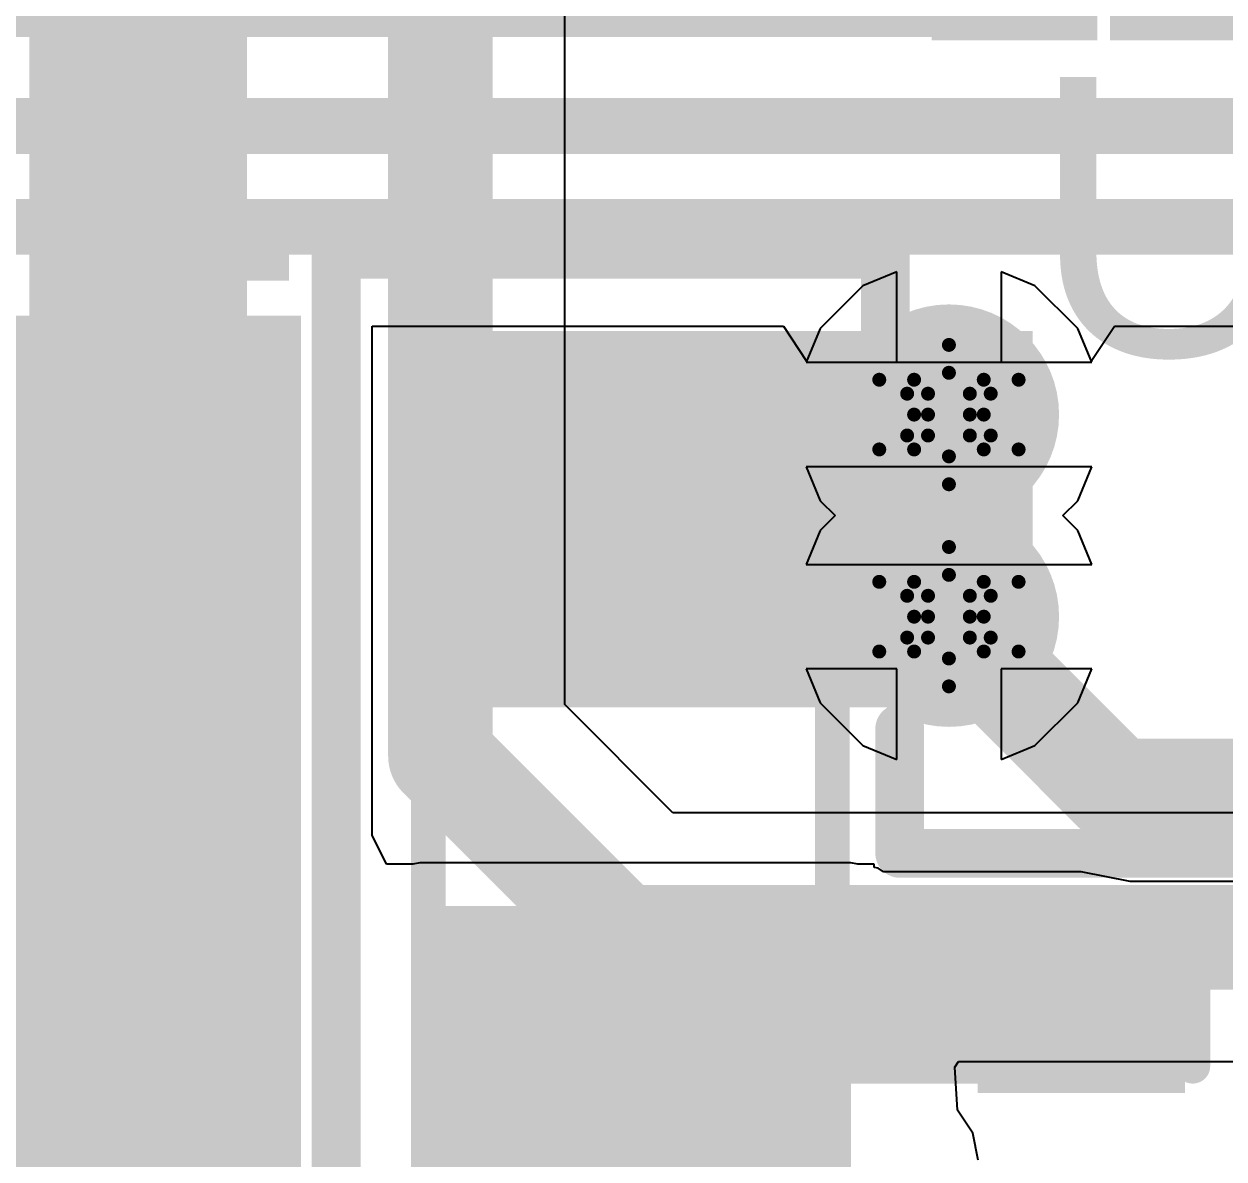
# Model space of a CAD drawing. Header units: inches. Extents: x -18 to 237, y -41 to 211.
# Drawn here: x 24.415 to 28.791, y 100.846 to 104.982 of the extents above; entities that cross this region are included whole.
import ezdxf

# ---------------------------------------------------------------- set-up
doc = ezdxf.new("R2010")
doc.units = ezdxf.units.IN
for name, color, linetype in [('Bottom Layer', 5, 'Continuous'), ('Bottom Solder', 6, 'Continuous'), ('Drill Drawing', 1, 'Continuous'), ('Top Layer', 1, 'Continuous'), ('Top Overlay', 2, 'Continuous'), ('Top Paste', 8, 'Continuous'), ('Top Solder', 216, 'Continuous'), ('Via Holes', 16, 'Continuous')]:
    doc.layers.add(name, color=color, linetype=linetype)
doc.styles.add('Arial', font='', dxfattribs={"height": 0.2})
doc.styles.add('Arial_Bold', font='', dxfattribs={"height": 0.2})
doc.styles.get('Arial').set_extended_font_data('Arial')
doc.styles.get('Arial_Bold').set_extended_font_data('Arial', bold=True)

# ---------------------------------------------------------------- blocks, each defined once
blk = doc.blocks.new('R___0805_8')
at = {"layer": 'Top Layer'}
for points in [[(-1.524, 0.635), (-0.508, 0.635), (-0.508, -0.635), (-1.524, -0.635)], [(0.508, 0.635), (1.524, 0.635), (1.524, -0.635), (0.508, -0.635)]]:
    blk.add_hatch(color=1, dxfattribs=at).paths.add_polyline_path(points)
at = {"layer": 'Top Paste'}
for points in [[(-1.524, 0.635), (-0.508, 0.635), (-0.508, -0.635), (-1.524, -0.635)], [(0.508, 0.635), (1.524, 0.635), (1.524, -0.635), (0.508, -0.635)]]:
    blk.add_hatch(color=8, dxfattribs=at).paths.add_polyline_path(points)
at = {"layer": 'Top Solder'}
for points in [[(-1.6256, 0.7366), (-0.4064, 0.7366), (-0.4064, -0.7366), (-1.6256, -0.7366)], [(0.4064, 0.7366), (1.6256, 0.7366), (1.6256, -0.7366), (0.4064, -0.7366)]]:
    blk.add_hatch(color=216, dxfattribs=at).paths.add_polyline_path(points)
at = {"layer": 'Top Overlay'}
for points in [[(-1.6256, -0.7366, 0.127, 0.127, 0), (-1.6256, 0.7366, 0.127, 0.127, 0)], [(1.6256, 0.7366, 0.127, 0.127, 0), (-1.6256, 0.7366, 0.127, 0.127, 0)], [(1.6256, -0.7366, 0.127, 0.127, 0), (1.6256, 0.7366, 0.127, 0.127, 0)], [(1.6256, -0.7366, 0.127, 0.127, 0), (-1.6256, -0.7366, 0.127, 0.127, 0)]]:
    blk.add_lwpolyline(points, format="xyseb", dxfattribs=at)
for points in [[(-1.65735, 0.7366, 0.0635, 0.0635, 1), (-1.59385, 0.7366, 0.0635, 0.0635, 1)], [(-1.65735, 0.7366, 0.0635, 0.0635, 1), (-1.59385, 0.7366, 0.0635, 0.0635, 1)], [(1.59385, 0.7366, 0.0635, 0.0635, 1), (1.65735, 0.7366, 0.0635, 0.0635, 1)], [(1.59385, 0.7366, 0.0635, 0.0635, 1), (1.65735, 0.7366, 0.0635, 0.0635, 1)], [(-1.65735, -0.7366, 0.0635, 0.0635, 1), (-1.59385, -0.7366, 0.0635, 0.0635, 1)], [(-1.65735, -0.7366, 0.0635, 0.0635, 1), (-1.59385, -0.7366, 0.0635, 0.0635, 1)], [(1.59385, -0.7366, 0.0635, 0.0635, 1), (1.65735, -0.7366, 0.0635, 0.0635, 1)], [(1.59385, -0.7366, 0.0635, 0.0635, 1), (1.65735, -0.7366, 0.0635, 0.0635, 1)]]:
    blk.add_lwpolyline(points, format="xyseb", close=True, dxfattribs=at)
blk = doc.blocks.new('CSD25310Q2_33')
at = {"layer": 'Top Layer'}
for points in [[(-1.15, 0.85), (-0.695, 0.85), (-0.695, 0.45), (-1.15, 0.45)], [(-0.55, 0.85), (0.55, 0.85), (0.55, -0.2), (-0.55, -0.2)], [(1.15, 0.45), (0.695, 0.45), (0.695, 0.85), (1.15, 0.85)], [(-1.15, 0.2), (-0.695, 0.2), (-0.695, -0.2), (-1.15, -0.2)], [(1.15, -0.2), (0.695, -0.2), (0.695, 0.2), (1.15, 0.2)], [(-1.15, -0.45), (-0.695, -0.45), (-0.695, -0.85), (-1.15, -0.85)], [(-0.329, -0.45), (0.521, -0.45), (0.521, -0.85), (-0.329, -0.85)], [(1.15, -0.85), (0.695, -0.85), (0.695, -0.45), (1.15, -0.45)]]:
    blk.add_hatch(color=1, dxfattribs=at).paths.add_polyline_path(points)
at = {"layer": 'Top Paste'}
for points in [[(-0.5, 0.8), (0.5, 0.8), (0.5, -0.15), (-0.5, -0.15)], [(-0.279, -0.5), (0.471, -0.5), (0.471, -0.8), (-0.279, -0.8)]]:
    blk.add_hatch(color=8, dxfattribs=at).paths.add_polyline_path(points)
at = {"layer": 'Top Solder'}
for points in [[(-1.2516, 0.9516), (-0.5934, 0.9516), (-0.5934, 0.3484), (-1.2516, 0.3484)], [(-0.6516, 0.9516), (0.6516, 0.9516), (0.6516, -0.3016), (-0.6516, -0.3016)], [(1.2516, 0.3484), (0.5934, 0.3484), (0.5934, 0.9516), (1.2516, 0.9516)], [(-1.2516, 0.3016), (-0.5934, 0.3016), (-0.5934, -0.3016), (-1.2516, -0.3016)], [(1.2516, -0.3016), (0.5934, -0.3016), (0.5934, 0.3016), (1.2516, 0.3016)], [(-1.2516, -0.3484), (-0.5934, -0.3484), (-0.5934, -0.9516), (-1.2516, -0.9516)], [(-0.4306, -0.3484), (0.6226, -0.3484), (0.6226, -0.9516), (-0.4306, -0.9516)], [(1.2516, -0.9516), (0.5934, -0.9516), (0.5934, -0.3484), (1.2516, -0.3484)]]:
    blk.add_hatch(color=216, dxfattribs=at).paths.add_polyline_path(points)
at = {"layer": 'Top Overlay'}
for points in [[(1, 1.0684, 0.127, 0.127, 0), (-1, 1.0684, 0.127, 0.127, 0)], [(-1.4478, 0.508, 0.127, 0.127, 0), (-1.4478, 0.762, 0.127, 0.127, 0)], [(-1.3208, 0.635, 0.127, 0.127, 0), (-1.4478, 0.762, 0.127, 0.127, 0)], [(-1.4478, 0.508, 0.127, 0.127, 0), (-1.3208, 0.635, 0.127, 0.127, 0)], [(1, -1.0684, 0.127, 0.127, 0), (-1, -1.0684, 0.127, 0.127, 0)]]:
    blk.add_lwpolyline(points, format="xyseb", dxfattribs=at)
for points in [[(-1.0318, 1.0684, 0.0635, 0.0635, 1), (-0.9683, 1.0684, 0.0635, 0.0635, 1)], [(0.9683, 1.0684, 0.0635, 0.0635, 1), (1.0318, 1.0684, 0.0635, 0.0635, 1)], [(-1.4795, 0.762, 0.0635, 0.0635, 1), (-1.4161, 0.762, 0.0635, 0.0635, 1)], [(-1.4795, 0.762, 0.0635, 0.0635, 1), (-1.4161, 0.762, 0.0635, 0.0635, 1)], [(-1.3525, 0.635, 0.0635, 0.0635, 1), (-1.2891, 0.635, 0.0635, 0.0635, 1)], [(-1.3525, 0.635, 0.0635, 0.0635, 1), (-1.2891, 0.635, 0.0635, 0.0635, 1)], [(-1.4795, 0.508, 0.0635, 0.0635, 1), (-1.4161, 0.508, 0.0635, 0.0635, 1)], [(-1.4795, 0.508, 0.0635, 0.0635, 1), (-1.4161, 0.508, 0.0635, 0.0635, 1)], [(-1.0318, -1.0684, 0.0635, 0.0635, 1), (-0.9683, -1.0684, 0.0635, 0.0635, 1)], [(0.9683, -1.0684, 0.0635, 0.0635, 1), (1.0318, -1.0684, 0.0635, 0.0635, 1)]]:
    blk.add_lwpolyline(points, format="xyseb", close=True, dxfattribs=at)
blk = doc.blocks.new('VLS5045EX_3R3N_102')
at = {"layer": 'Top Overlay'}
for points in [[(2.54, -2.3114, 0.127, 0.127, 0), (2.54, -2.5654, 0.127, 0.127, 0)], [(-2.54, -2.5654, 0.127, 0.127, 0), (2.54, -2.5654, 0.127, 0.127, 0)]]:
    blk.add_lwpolyline(points, format="xyseb", dxfattribs=at)
for points in [[(2.5082, -2.3114, 0.0635, 0.0635, 1), (2.5718, -2.3114, 0.0635, 0.0635, 1)], [(2.5082, -2.5654, 0.0635, 0.0635, 1), (2.5718, -2.5654, 0.0635, 0.0635, 1)], [(2.5082, -2.5654, 0.0635, 0.0635, 1), (2.5718, -2.5654, 0.0635, 0.0635, 1)]]:
    blk.add_lwpolyline(points, format="xyseb", close=True, dxfattribs=at)
blk = doc.blocks.new('C___0402_146')
at = {"layer": 'Top Layer'}
for points in [[(-0.6985, -0.3175), (-0.6985, 0.3175), (-0.2413, 0.3175), (-0.2413, -0.3175)], [(0.2413, -0.3175), (0.2413, 0.3175), (0.6985, 0.3175), (0.6985, -0.3175)]]:
    blk.add_hatch(color=1, dxfattribs=at).paths.add_polyline_path(points)
at = {"layer": 'Top Paste'}
for points in [[(-0.6985, -0.3175), (-0.6985, 0.3175), (-0.2413, 0.3175), (-0.2413, -0.3175)], [(0.2413, -0.3175), (0.2413, 0.3175), (0.6985, 0.3175), (0.6985, -0.3175)]]:
    blk.add_hatch(color=8, dxfattribs=at).paths.add_polyline_path(points)
at = {"layer": 'Top Solder'}
for points in [[(-0.7585, -0.3775), (-0.7585, 0.3775), (-0.1813, 0.3775), (-0.1813, -0.3775)], [(0.1813, -0.3775), (0.1813, 0.3775), (0.7585, 0.3775), (0.7585, -0.3775)]]:
    blk.add_hatch(color=216, dxfattribs=at).paths.add_polyline_path(points)
at = {"layer": 'Top Overlay'}
for points in [[(-0.7874, -0.4064, 0.127, 0.127, 0), (-0.7874, 0.4064, 0.127, 0.127, 0)], [(-0.2794, 0.4064, 0.127, 0.127, 0), (-0.7874, 0.4064, 0.127, 0.127, 0)], [(0.7874, 0.4064, 0.127, 0.127, 0), (0.2794, 0.4064, 0.127, 0.127, 0)], [(0.7874, -0.4064, 0.127, 0.127, 0), (0.7874, 0.4064, 0.127, 0.127, 0)], [(-0.2794, -0.4064, 0.127, 0.127, 0), (-0.7874, -0.4064, 0.127, 0.127, 0)], [(0.7874, -0.4064, 0.127, 0.127, 0), (0.2794, -0.4064, 0.127, 0.127, 0)]]:
    blk.add_lwpolyline(points, format="xyseb", dxfattribs=at)
for points in [[(-0.8191, 0.4064, 0.0635, 0.0635, 1), (-0.7556, 0.4064, 0.0635, 0.0635, 1)], [(-0.8191, 0.4064, 0.0635, 0.0635, 1), (-0.7556, 0.4064, 0.0635, 0.0635, 1)], [(-0.3111, 0.4064, 0.0635, 0.0635, 1), (-0.2477, 0.4064, 0.0635, 0.0635, 1)], [(0.2477, 0.4064, 0.0635, 0.0635, 1), (0.3111, 0.4064, 0.0635, 0.0635, 1)], [(0.7556, 0.4064, 0.0635, 0.0635, 1), (0.8191, 0.4064, 0.0635, 0.0635, 1)], [(0.7556, 0.4064, 0.0635, 0.0635, 1), (0.8191, 0.4064, 0.0635, 0.0635, 1)], [(-0.8191, -0.4064, 0.0635, 0.0635, 1), (-0.7556, -0.4064, 0.0635, 0.0635, 1)], [(-0.8191, -0.4064, 0.0635, 0.0635, 1), (-0.7556, -0.4064, 0.0635, 0.0635, 1)], [(-0.3111, -0.4064, 0.0635, 0.0635, 1), (-0.2477, -0.4064, 0.0635, 0.0635, 1)], [(0.2477, -0.4064, 0.0635, 0.0635, 1), (0.3111, -0.4064, 0.0635, 0.0635, 1)], [(0.7556, -0.4064, 0.0635, 0.0635, 1), (0.8191, -0.4064, 0.0635, 0.0635, 1)], [(0.7556, -0.4064, 0.0635, 0.0635, 1), (0.8191, -0.4064, 0.0635, 0.0635, 1)]]:
    blk.add_lwpolyline(points, format="xyseb", close=True, dxfattribs=at)

msp = doc.modelspace()

# ---------------------------------------------------------------- hatches: boundary and pattern name
at = {"layer": 'Bottom Layer'}
msp.add_hatch(color=5, dxfattribs=at).paths.add_polyline_path([(24.4348, 99.9012), (25.2286, 99.9012), (25.2286, 107.9784), (24.4348, 107.9784)])
h = msp.add_hatch(color=5, dxfattribs=at)
edge = h.paths.add_edge_path()
edge.add_arc((27.7876, 103.5588), 0.3, 0, 360)
h = msp.add_hatch(color=5, dxfattribs=at)
edge = h.paths.add_edge_path()
edge.add_arc((27.7876, 102.8222), 0.3, 0, 360)
at = {"layer": 'Bottom Solder'}
h = msp.add_hatch(color=6, dxfattribs=at)
edge = h.paths.add_edge_path()
edge.add_arc((27.7876, 103.5588), 0.4016, 0, 360)
h = msp.add_hatch(color=6, dxfattribs=at)
edge = h.paths.add_edge_path()
edge.add_arc((27.7876, 102.8222), 0.4016, 0, 360)
at = {"layer": 'Top Layer'}
for points in [[(22.3842, 104.9352), (28.2266, 104.9352), (28.2266, 106.504), (22.3842, 106.504)], [(19.6596, 100.2032), (25.4254, 100.2032), (25.4254, 103.9192), (19.6596, 103.9192)], [(25.991, 102.492), (28.0924, 102.492), (28.0924, 103.8636), (25.991, 103.8636)], [(25.8579, 100.1016), (27.4303, 100.1016), (27.4303, 101.6665), (25.8579, 101.6665)]]:
    msp.add_hatch(color=1, dxfattribs=at).paths.add_polyline_path(points)
h = msp.add_hatch(color=1, dxfattribs=at)
edge = h.paths.add_edge_path()
edge.add_arc((27.7876, 103.5588), 0.3, 0, 360)
h = msp.add_hatch(color=1, dxfattribs=at)
edge = h.paths.add_edge_path()
edge.add_arc((27.7876, 102.8222), 0.3, 0, 360)
at = {"layer": 'Top Solder'}
h = msp.add_hatch(color=216, dxfattribs=at)
edge = h.paths.add_edge_path()
edge.add_arc((27.7876, 103.5588), 0.4016, 0, 360)
h = msp.add_hatch(color=216, dxfattribs=at)
edge = h.paths.add_edge_path()
edge.add_arc((27.7876, 102.8222), 0.4016, 0, 360)
at = {"layer": 'Via Holes'}
h = msp.add_hatch(color=7, dxfattribs=at)
edge = h.paths.add_edge_path()
edge.add_arc((27.7876, 103.5588), 0.15, 0, 360)
h = msp.add_hatch(color=7, dxfattribs=at)
edge = h.paths.add_edge_path()
edge.add_arc((27.7876, 102.8222), 0.15, 0, 360)

# ---------------------------------------------------------------- linework, layer by layer
at = {"layer": 'Bottom Layer'}
for p, q in [((26.3866, 102.5019), (26.3866, 106.7672)), ((27.5971, 104.0795), (27.4738, 104.0285)), ((27.5971, 103.7493), (27.5971, 104.0795)), ((28.1014, 104.0285), (27.9781, 104.0795)), ((27.9781, 104.0795), (27.9781, 103.7493)), ((27.4738, 104.0285), (27.3179, 103.8726)), ((28.2573, 103.8726), (28.1014, 104.0285)), ((27.3179, 103.8726), (27.2669, 103.7493)), ((28.3083, 103.7493), (28.2573, 103.8726)), ((27.2669, 103.7493), (27.5971, 103.7493)), ((27.9781, 103.7493), (28.3083, 103.7493)), ((28.3083, 103.3683), (27.2669, 103.3683)), ((27.2669, 103.3683), (27.3179, 103.245)), ((28.2573, 103.245), (28.3083, 103.3683)), ((27.3179, 103.245), (27.3724, 103.1905)), ((28.2028, 103.1905), (28.2573, 103.245)), ((27.3724, 103.1905), (27.3179, 103.136)), ((28.2573, 103.136), (28.2028, 103.1905)), ((27.3179, 103.136), (27.2669, 103.0127)), ((28.3083, 103.0127), (28.2573, 103.136)), ((27.2669, 103.0127), (28.3083, 103.0127)), ((27.5971, 102.6317), (27.2669, 102.6317)), ((27.2669, 102.6317), (27.3179, 102.5084)), ((27.5971, 102.3015), (27.5971, 102.6317)), ((28.3083, 102.6317), (27.9781, 102.6317)), ((27.9781, 102.6317), (27.9781, 102.3015)), ((28.2573, 102.5084), (28.3083, 102.6317)), ((26.7815, 102.107), (26.3866, 102.5019)), ((27.3179, 102.5084), (27.4738, 102.3525)), ((28.1014, 102.3525), (28.2573, 102.5084)), ((27.4738, 102.3525), (27.5971, 102.3015)), ((27.9781, 102.3015), (28.1014, 102.3525)), ((29.1764, 102.107), (26.7815, 102.107)), ((27.8091, 101.1803), (27.8228, 101.2006)), ((27.8228, 101.2006), (28.9886, 101.2006)), ((27.8183, 101.0241), (27.8091, 101.1803)), ((27.8745, 100.9401), (27.8183, 101.0241)), ((27.8942, 100.841), (27.8745, 100.9401))]:
    msp.add_line(p, q, dxfattribs=at)
for points in [[(25.9334, 102.3142, 0.381, 0.381, 0), (25.9334, 107.0975, 0.381, 0.381, 0)], [(25.9334, 102.3142, 0.381, 0.381, 0), (26.5938, 101.6538, 0.381, 0.381, 0)], [(26.5938, 101.6538, 0.381, 0.381, 0), (29.1764, 101.6538, 0.381, 0.381, 0)]]:
    msp.add_lwpolyline(points, format="xyseb", dxfattribs=at)
for points in [[(25.8382, 102.3142, 0.1905, 0.1905, 1), (26.0287, 102.3142, 0.1905, 0.1905, 1)], [(25.8382, 102.3142, 0.1905, 0.1905, 1), (26.0287, 102.3142, 0.1905, 0.1905, 1)], [(26.4986, 101.6538, 0.1905, 0.1905, 1), (26.6891, 101.6538, 0.1905, 0.1905, 1)], [(26.4986, 101.6538, 0.1905, 0.1905, 1), (26.6891, 101.6538, 0.1905, 0.1905, 1)]]:
    msp.add_lwpolyline(points, format="xyseb", close=True, dxfattribs=at)
at = {"layer": 'Drill Drawing'}
for points in [[(27.6606, 103.6858, 0.0508, 0.0508, 0), (27.7876, 103.8128, 0.0508, 0.0508, 0)], [(27.7876, 103.8128, 0.0508, 0.0508, 0), (27.9146, 103.6858, 0.0508, 0.0508, 0)], [(27.7114, 103.635, 0.0508, 0.0508, 0), (27.7876, 103.7112, 0.0508, 0.0508, 0)], [(27.7876, 103.7112, 0.0508, 0.0508, 0), (27.8638, 103.635, 0.0508, 0.0508, 0)], [(27.5336, 103.6858, 0.0508, 0.0508, 0), (27.6606, 103.5588, 0.0508, 0.0508, 0)], [(27.5336, 103.6858, 0.0508, 0.0508, 0), (27.6606, 103.6858, 0.0508, 0.0508, 0)], [(27.9146, 103.6858, 0.0508, 0.0508, 0), (28.0416, 103.6858, 0.0508, 0.0508, 0)], [(27.9146, 103.5588, 0.0508, 0.0508, 0), (28.0416, 103.6858, 0.0508, 0.0508, 0)], [(27.6352, 103.635, 0.0508, 0.0508, 0), (27.7114, 103.5588, 0.0508, 0.0508, 0)], [(27.6352, 103.635, 0.0508, 0.0508, 0), (27.7114, 103.635, 0.0508, 0.0508, 0)], [(27.8638, 103.635, 0.0508, 0.0508, 0), (27.94, 103.635, 0.0508, 0.0508, 0)], [(27.8638, 103.5588, 0.0508, 0.0508, 0), (27.94, 103.635, 0.0508, 0.0508, 0)], [(27.5336, 103.4318, 0.0508, 0.0508, 0), (27.6606, 103.5588, 0.0508, 0.0508, 0)], [(27.6352, 103.4826, 0.0508, 0.0508, 0), (27.7114, 103.5588, 0.0508, 0.0508, 0)], [(27.8638, 103.5588, 0.0508, 0.0508, 0), (27.94, 103.4826, 0.0508, 0.0508, 0)], [(27.9146, 103.5588, 0.0508, 0.0508, 0), (28.0416, 103.4318, 0.0508, 0.0508, 0)], [(27.6352, 103.4826, 0.0508, 0.0508, 0), (27.7114, 103.4826, 0.0508, 0.0508, 0)], [(27.7114, 103.4826, 0.0508, 0.0508, 0), (27.7876, 103.4064, 0.0508, 0.0508, 0)], [(27.7876, 103.4064, 0.0508, 0.0508, 0), (27.8638, 103.4826, 0.0508, 0.0508, 0)], [(27.8638, 103.4826, 0.0508, 0.0508, 0), (27.94, 103.4826, 0.0508, 0.0508, 0)], [(27.5336, 103.4318, 0.0508, 0.0508, 0), (27.6606, 103.4318, 0.0508, 0.0508, 0)], [(27.6606, 103.4318, 0.0508, 0.0508, 0), (27.7876, 103.3048, 0.0508, 0.0508, 0)], [(27.7876, 103.3048, 0.0508, 0.0508, 0), (27.9146, 103.4318, 0.0508, 0.0508, 0)], [(27.9146, 103.4318, 0.0508, 0.0508, 0), (28.0416, 103.4318, 0.0508, 0.0508, 0)], [(27.6606, 102.9492, 0.0508, 0.0508, 0), (27.7876, 103.0762, 0.0508, 0.0508, 0)], [(27.7876, 103.0762, 0.0508, 0.0508, 0), (27.9146, 102.9492, 0.0508, 0.0508, 0)], [(27.7114, 102.8984, 0.0508, 0.0508, 0), (27.7876, 102.9746, 0.0508, 0.0508, 0)], [(27.7876, 102.9746, 0.0508, 0.0508, 0), (27.8638, 102.8984, 0.0508, 0.0508, 0)], [(27.5336, 102.9492, 0.0508, 0.0508, 0), (27.6606, 102.8222, 0.0508, 0.0508, 0)], [(27.5336, 102.9492, 0.0508, 0.0508, 0), (27.6606, 102.9492, 0.0508, 0.0508, 0)], [(27.9146, 102.9492, 0.0508, 0.0508, 0), (28.0416, 102.9492, 0.0508, 0.0508, 0)], [(27.9146, 102.8222, 0.0508, 0.0508, 0), (28.0416, 102.9492, 0.0508, 0.0508, 0)], [(27.6352, 102.8984, 0.0508, 0.0508, 0), (27.7114, 102.8222, 0.0508, 0.0508, 0)], [(27.6352, 102.8984, 0.0508, 0.0508, 0), (27.7114, 102.8984, 0.0508, 0.0508, 0)], [(27.8638, 102.8984, 0.0508, 0.0508, 0), (27.94, 102.8984, 0.0508, 0.0508, 0)], [(27.8638, 102.8222, 0.0508, 0.0508, 0), (27.94, 102.8984, 0.0508, 0.0508, 0)], [(27.5336, 102.6952, 0.0508, 0.0508, 0), (27.6606, 102.8222, 0.0508, 0.0508, 0)], [(27.6352, 102.746, 0.0508, 0.0508, 0), (27.7114, 102.8222, 0.0508, 0.0508, 0)], [(27.8638, 102.8222, 0.0508, 0.0508, 0), (27.94, 102.746, 0.0508, 0.0508, 0)], [(27.9146, 102.8222, 0.0508, 0.0508, 0), (28.0416, 102.6952, 0.0508, 0.0508, 0)], [(27.6352, 102.746, 0.0508, 0.0508, 0), (27.7114, 102.746, 0.0508, 0.0508, 0)], [(27.7114, 102.746, 0.0508, 0.0508, 0), (27.7876, 102.6698, 0.0508, 0.0508, 0)], [(27.7876, 102.6698, 0.0508, 0.0508, 0), (27.8638, 102.746, 0.0508, 0.0508, 0)], [(27.8638, 102.746, 0.0508, 0.0508, 0), (27.94, 102.746, 0.0508, 0.0508, 0)], [(27.5336, 102.6952, 0.0508, 0.0508, 0), (27.6606, 102.6952, 0.0508, 0.0508, 0)], [(27.6606, 102.6952, 0.0508, 0.0508, 0), (27.7876, 102.5682, 0.0508, 0.0508, 0)], [(27.7876, 102.5682, 0.0508, 0.0508, 0), (27.9146, 102.6952, 0.0508, 0.0508, 0)], [(27.9146, 102.6952, 0.0508, 0.0508, 0), (28.0416, 102.6952, 0.0508, 0.0508, 0)]]:
    msp.add_lwpolyline(points, format="xyseb", dxfattribs=at)
for points in [[(27.7749, 103.8128, 0.0254, 0.0254, 1), (27.8003, 103.8128, 0.0254, 0.0254, 1)], [(27.7749, 103.8128, 0.0254, 0.0254, 1), (27.8003, 103.8128, 0.0254, 0.0254, 1)], [(27.7749, 103.7112, 0.0254, 0.0254, 1), (27.8003, 103.7112, 0.0254, 0.0254, 1)], [(27.7749, 103.7112, 0.0254, 0.0254, 1), (27.8003, 103.7112, 0.0254, 0.0254, 1)], [(27.5209, 103.6858, 0.0254, 0.0254, 1), (27.5463, 103.6858, 0.0254, 0.0254, 1)], [(27.5209, 103.6858, 0.0254, 0.0254, 1), (27.5463, 103.6858, 0.0254, 0.0254, 1)], [(27.6479, 103.6858, 0.0254, 0.0254, 1), (27.6733, 103.6858, 0.0254, 0.0254, 1)], [(27.6479, 103.6858, 0.0254, 0.0254, 1), (27.6733, 103.6858, 0.0254, 0.0254, 1)], [(27.9019, 103.6858, 0.0254, 0.0254, 1), (27.9273, 103.6858, 0.0254, 0.0254, 1)], [(27.9019, 103.6858, 0.0254, 0.0254, 1), (27.9273, 103.6858, 0.0254, 0.0254, 1)], [(28.0289, 103.6858, 0.0254, 0.0254, 1), (28.0543, 103.6858, 0.0254, 0.0254, 1)], [(28.0289, 103.6858, 0.0254, 0.0254, 1), (28.0543, 103.6858, 0.0254, 0.0254, 1)], [(27.6225, 103.635, 0.0254, 0.0254, 1), (27.6479, 103.635, 0.0254, 0.0254, 1)], [(27.6225, 103.635, 0.0254, 0.0254, 1), (27.6479, 103.635, 0.0254, 0.0254, 1)], [(27.6987, 103.635, 0.0254, 0.0254, 1), (27.7241, 103.635, 0.0254, 0.0254, 1)], [(27.6987, 103.635, 0.0254, 0.0254, 1), (27.7241, 103.635, 0.0254, 0.0254, 1)], [(27.8511, 103.635, 0.0254, 0.0254, 1), (27.8765, 103.635, 0.0254, 0.0254, 1)], [(27.8511, 103.635, 0.0254, 0.0254, 1), (27.8765, 103.635, 0.0254, 0.0254, 1)], [(27.9273, 103.635, 0.0254, 0.0254, 1), (27.9527, 103.635, 0.0254, 0.0254, 1)], [(27.9273, 103.635, 0.0254, 0.0254, 1), (27.9527, 103.635, 0.0254, 0.0254, 1)], [(27.6479, 103.5588, 0.0254, 0.0254, 1), (27.6733, 103.5588, 0.0254, 0.0254, 1)], [(27.6479, 103.5588, 0.0254, 0.0254, 1), (27.6733, 103.5588, 0.0254, 0.0254, 1)], [(27.6987, 103.5588, 0.0254, 0.0254, 1), (27.7241, 103.5588, 0.0254, 0.0254, 1)], [(27.6987, 103.5588, 0.0254, 0.0254, 1), (27.7241, 103.5588, 0.0254, 0.0254, 1)], [(27.8511, 103.5588, 0.0254, 0.0254, 1), (27.8765, 103.5588, 0.0254, 0.0254, 1)], [(27.8511, 103.5588, 0.0254, 0.0254, 1), (27.8765, 103.5588, 0.0254, 0.0254, 1)], [(27.9019, 103.5588, 0.0254, 0.0254, 1), (27.9273, 103.5588, 0.0254, 0.0254, 1)], [(27.9019, 103.5588, 0.0254, 0.0254, 1), (27.9273, 103.5588, 0.0254, 0.0254, 1)], [(27.6225, 103.4826, 0.0254, 0.0254, 1), (27.6479, 103.4826, 0.0254, 0.0254, 1)], [(27.6225, 103.4826, 0.0254, 0.0254, 1), (27.6479, 103.4826, 0.0254, 0.0254, 1)], [(27.6987, 103.4826, 0.0254, 0.0254, 1), (27.7241, 103.4826, 0.0254, 0.0254, 1)], [(27.6987, 103.4826, 0.0254, 0.0254, 1), (27.7241, 103.4826, 0.0254, 0.0254, 1)], [(27.8511, 103.4826, 0.0254, 0.0254, 1), (27.8765, 103.4826, 0.0254, 0.0254, 1)], [(27.8511, 103.4826, 0.0254, 0.0254, 1), (27.8765, 103.4826, 0.0254, 0.0254, 1)], [(27.9273, 103.4826, 0.0254, 0.0254, 1), (27.9527, 103.4826, 0.0254, 0.0254, 1)], [(27.9273, 103.4826, 0.0254, 0.0254, 1), (27.9527, 103.4826, 0.0254, 0.0254, 1)], [(27.5209, 103.4318, 0.0254, 0.0254, 1), (27.5463, 103.4318, 0.0254, 0.0254, 1)], [(27.5209, 103.4318, 0.0254, 0.0254, 1), (27.5463, 103.4318, 0.0254, 0.0254, 1)], [(27.6479, 103.4318, 0.0254, 0.0254, 1), (27.6733, 103.4318, 0.0254, 0.0254, 1)], [(27.6479, 103.4318, 0.0254, 0.0254, 1), (27.6733, 103.4318, 0.0254, 0.0254, 1)], [(27.7749, 103.4064, 0.0254, 0.0254, 1), (27.8003, 103.4064, 0.0254, 0.0254, 1)], [(27.7749, 103.4064, 0.0254, 0.0254, 1), (27.8003, 103.4064, 0.0254, 0.0254, 1)], [(27.9019, 103.4318, 0.0254, 0.0254, 1), (27.9273, 103.4318, 0.0254, 0.0254, 1)], [(27.9019, 103.4318, 0.0254, 0.0254, 1), (27.9273, 103.4318, 0.0254, 0.0254, 1)], [(28.0289, 103.4318, 0.0254, 0.0254, 1), (28.0543, 103.4318, 0.0254, 0.0254, 1)], [(28.0289, 103.4318, 0.0254, 0.0254, 1), (28.0543, 103.4318, 0.0254, 0.0254, 1)], [(27.7749, 103.3048, 0.0254, 0.0254, 1), (27.8003, 103.3048, 0.0254, 0.0254, 1)], [(27.7749, 103.3048, 0.0254, 0.0254, 1), (27.8003, 103.3048, 0.0254, 0.0254, 1)], [(27.7749, 103.0762, 0.0254, 0.0254, 1), (27.8003, 103.0762, 0.0254, 0.0254, 1)], [(27.7749, 103.0762, 0.0254, 0.0254, 1), (27.8003, 103.0762, 0.0254, 0.0254, 1)], [(27.7749, 102.9746, 0.0254, 0.0254, 1), (27.8003, 102.9746, 0.0254, 0.0254, 1)], [(27.7749, 102.9746, 0.0254, 0.0254, 1), (27.8003, 102.9746, 0.0254, 0.0254, 1)], [(27.5209, 102.9492, 0.0254, 0.0254, 1), (27.5463, 102.9492, 0.0254, 0.0254, 1)], [(27.5209, 102.9492, 0.0254, 0.0254, 1), (27.5463, 102.9492, 0.0254, 0.0254, 1)], [(27.6479, 102.9492, 0.0254, 0.0254, 1), (27.6733, 102.9492, 0.0254, 0.0254, 1)], [(27.6479, 102.9492, 0.0254, 0.0254, 1), (27.6733, 102.9492, 0.0254, 0.0254, 1)], [(27.9019, 102.9492, 0.0254, 0.0254, 1), (27.9273, 102.9492, 0.0254, 0.0254, 1)], [(27.9019, 102.9492, 0.0254, 0.0254, 1), (27.9273, 102.9492, 0.0254, 0.0254, 1)], [(28.0289, 102.9492, 0.0254, 0.0254, 1), (28.0543, 102.9492, 0.0254, 0.0254, 1)], [(28.0289, 102.9492, 0.0254, 0.0254, 1), (28.0543, 102.9492, 0.0254, 0.0254, 1)], [(27.6225, 102.8984, 0.0254, 0.0254, 1), (27.6479, 102.8984, 0.0254, 0.0254, 1)], [(27.6225, 102.8984, 0.0254, 0.0254, 1), (27.6479, 102.8984, 0.0254, 0.0254, 1)], [(27.6987, 102.8984, 0.0254, 0.0254, 1), (27.7241, 102.8984, 0.0254, 0.0254, 1)], [(27.6987, 102.8984, 0.0254, 0.0254, 1), (27.7241, 102.8984, 0.0254, 0.0254, 1)], [(27.8511, 102.8984, 0.0254, 0.0254, 1), (27.8765, 102.8984, 0.0254, 0.0254, 1)], [(27.8511, 102.8984, 0.0254, 0.0254, 1), (27.8765, 102.8984, 0.0254, 0.0254, 1)], [(27.9273, 102.8984, 0.0254, 0.0254, 1), (27.9527, 102.8984, 0.0254, 0.0254, 1)], [(27.9273, 102.8984, 0.0254, 0.0254, 1), (27.9527, 102.8984, 0.0254, 0.0254, 1)], [(27.6479, 102.8222, 0.0254, 0.0254, 1), (27.6733, 102.8222, 0.0254, 0.0254, 1)], [(27.6479, 102.8222, 0.0254, 0.0254, 1), (27.6733, 102.8222, 0.0254, 0.0254, 1)], [(27.6987, 102.8222, 0.0254, 0.0254, 1), (27.7241, 102.8222, 0.0254, 0.0254, 1)], [(27.6987, 102.8222, 0.0254, 0.0254, 1), (27.7241, 102.8222, 0.0254, 0.0254, 1)], [(27.8511, 102.8222, 0.0254, 0.0254, 1), (27.8765, 102.8222, 0.0254, 0.0254, 1)], [(27.8511, 102.8222, 0.0254, 0.0254, 1), (27.8765, 102.8222, 0.0254, 0.0254, 1)], [(27.9019, 102.8222, 0.0254, 0.0254, 1), (27.9273, 102.8222, 0.0254, 0.0254, 1)], [(27.9019, 102.8222, 0.0254, 0.0254, 1), (27.9273, 102.8222, 0.0254, 0.0254, 1)], [(27.6225, 102.746, 0.0254, 0.0254, 1), (27.6479, 102.746, 0.0254, 0.0254, 1)], [(27.6225, 102.746, 0.0254, 0.0254, 1), (27.6479, 102.746, 0.0254, 0.0254, 1)], [(27.6987, 102.746, 0.0254, 0.0254, 1), (27.7241, 102.746, 0.0254, 0.0254, 1)], [(27.6987, 102.746, 0.0254, 0.0254, 1), (27.7241, 102.746, 0.0254, 0.0254, 1)], [(27.8511, 102.746, 0.0254, 0.0254, 1), (27.8765, 102.746, 0.0254, 0.0254, 1)], [(27.8511, 102.746, 0.0254, 0.0254, 1), (27.8765, 102.746, 0.0254, 0.0254, 1)], [(27.9273, 102.746, 0.0254, 0.0254, 1), (27.9527, 102.746, 0.0254, 0.0254, 1)], [(27.9273, 102.746, 0.0254, 0.0254, 1), (27.9527, 102.746, 0.0254, 0.0254, 1)], [(27.5209, 102.6952, 0.0254, 0.0254, 1), (27.5463, 102.6952, 0.0254, 0.0254, 1)], [(27.5209, 102.6952, 0.0254, 0.0254, 1), (27.5463, 102.6952, 0.0254, 0.0254, 1)], [(27.6479, 102.6952, 0.0254, 0.0254, 1), (27.6733, 102.6952, 0.0254, 0.0254, 1)], [(27.6479, 102.6952, 0.0254, 0.0254, 1), (27.6733, 102.6952, 0.0254, 0.0254, 1)], [(27.7749, 102.6698, 0.0254, 0.0254, 1), (27.8003, 102.6698, 0.0254, 0.0254, 1)], [(27.7749, 102.6698, 0.0254, 0.0254, 1), (27.8003, 102.6698, 0.0254, 0.0254, 1)], [(27.9019, 102.6952, 0.0254, 0.0254, 1), (27.9273, 102.6952, 0.0254, 0.0254, 1)], [(27.9019, 102.6952, 0.0254, 0.0254, 1), (27.9273, 102.6952, 0.0254, 0.0254, 1)], [(28.0289, 102.6952, 0.0254, 0.0254, 1), (28.0543, 102.6952, 0.0254, 0.0254, 1)], [(28.0289, 102.6952, 0.0254, 0.0254, 1), (28.0543, 102.6952, 0.0254, 0.0254, 1)], [(27.7749, 102.5682, 0.0254, 0.0254, 1), (27.8003, 102.5682, 0.0254, 0.0254, 1)], [(27.7749, 102.5682, 0.0254, 0.0254, 1), (27.8003, 102.5682, 0.0254, 0.0254, 1)]]:
    msp.add_lwpolyline(points, format="xyseb", close=True, dxfattribs=at)
at = {"layer": 'Top Layer'}
for p, q in [((25.6844, 102.0257), (25.6844, 103.881)), ((25.6844, 103.881), (27.1839, 103.881)), ((27.1839, 103.881), (27.2688, 103.754)), ((28.3064, 103.754), (28.3913, 103.881)), ((28.3913, 103.881), (30.2558, 103.881)), ((27.2688, 103.754), (27.2669, 103.7493)), ((27.2669, 103.7493), (28.3083, 103.7493)), ((28.3083, 103.7493), (28.3064, 103.754)), ((28.3083, 103.3683), (27.2669, 103.3683)), ((27.2669, 103.3683), (27.3179, 103.245)), ((28.2573, 103.245), (28.3083, 103.3683)), ((27.3179, 103.245), (27.3724, 103.1905)), ((28.2028, 103.1905), (28.2573, 103.245)), ((27.3724, 103.1905), (27.3179, 103.136)), ((28.2573, 103.136), (28.2028, 103.1905)), ((27.3179, 103.136), (27.2669, 103.0127)), ((28.3083, 103.0127), (28.2573, 103.136)), ((27.2669, 103.0127), (28.3083, 103.0127)), ((27.5971, 102.6317), (27.2669, 102.6317)), ((27.2669, 102.6317), (27.3179, 102.5084)), ((27.5971, 102.3015), (27.5971, 102.6317)), ((28.3083, 102.6317), (27.9781, 102.6317)), ((27.9781, 102.6317), (27.9781, 102.3015)), ((28.2573, 102.5084), (28.3083, 102.6317)), ((27.3179, 102.5084), (27.4738, 102.3525)), ((28.1014, 102.3525), (28.2573, 102.5084)), ((27.4738, 102.3525), (27.5971, 102.3015)), ((27.9781, 102.3015), (28.1014, 102.3525)), ((25.737, 101.9205), (25.6844, 102.0257)), ((25.8329, 101.9205), (25.737, 101.9205)), ((25.8579, 101.9255), (25.8329, 101.9205)), ((27.4303, 101.9255), (25.8579, 101.9255)), ((27.4553, 101.9205), (27.4303, 101.9255)), ((27.515, 101.9205), (27.4553, 101.9205)), ((27.515, 101.9086), (27.515, 101.9205)), ((27.5294, 101.9058), (27.515, 101.9086)), ((27.5495, 101.8924), (27.5294, 101.9058)), ((28.2703, 101.8924), (27.5495, 101.8924)), ((28.448, 101.857), (28.2703, 101.8924)), ((28.8418, 101.857), (28.448, 101.857))]:
    msp.add_line(p, q, dxfattribs=at)
for points in [[(23.4685, 104.6108, 0.2032, 0.2032, 0), (31.4208, 104.6108, 0.2032, 0.2032, 0)], [(23.4685, 104.2435, 0.2032, 0.2032, 0), (30.406, 104.2435, 0.2032, 0.2032, 0)], [(27.7876, 102.7968, 0.381, 0.381, 0), (27.7876, 102.8222, 0.381, 0.381, 0)], [(27.7876, 102.7968, 0.381, 0.381, 0), (28.3972, 102.1872, 0.381, 0.381, 0)], [(28.3972, 102.1872, 0.381, 0.381, 0), (29.9085, 102.1872, 0.381, 0.381, 0)], [(26.626, 101.1585, 0.508, 0.508, 0), (26.8463, 101.3788, 0.508, 0.508, 0)], [(26.8463, 101.3788, 0.508, 0.508, 0), (26.8508, 101.3744, 0.508, 0.508, 0)], [(26.8508, 101.3744, 0.508, 0.508, 0), (28.2703, 101.3744, 0.508, 0.508, 0)]]:
    msp.add_lwpolyline(points, format="xyseb", dxfattribs=at)
for points in [[(27.6924, 102.8222, 0.1905, 0.1905, 1), (27.8829, 102.8222, 0.1905, 0.1905, 1)], [(27.6924, 102.7968, 0.1905, 0.1905, 1), (27.8829, 102.7968, 0.1905, 0.1905, 1)], [(27.6924, 102.7968, 0.1905, 0.1905, 1), (27.8829, 102.7968, 0.1905, 0.1905, 1)], [(28.302, 102.1872, 0.1905, 0.1905, 1), (28.4925, 102.1872, 0.1905, 0.1905, 1)], [(28.302, 102.1872, 0.1905, 0.1905, 1), (28.4925, 102.1872, 0.1905, 0.1905, 1)], [(26.7193, 101.3788, 0.254, 0.254, 1), (26.9733, 101.3788, 0.254, 0.254, 1)], [(26.7193, 101.3788, 0.254, 0.254, 1), (26.9733, 101.3788, 0.254, 0.254, 1)], [(26.7238, 101.3744, 0.254, 0.254, 1), (26.9778, 101.3744, 0.254, 0.254, 1)], [(26.7238, 101.3744, 0.254, 0.254, 1), (26.9778, 101.3744, 0.254, 0.254, 1)], [(28.1433, 101.3744, 0.254, 0.254, 1), (28.3973, 101.3744, 0.254, 0.254, 1)], [(26.499, 101.1585, 0.254, 0.254, 1), (26.753, 101.1585, 0.254, 0.254, 1)]]:
    msp.add_lwpolyline(points, format="xyseb", close=True, dxfattribs=at)
at = {"layer": 'Top Overlay'}
for points in [[(25.5533, 104.143, 0.1778, 0.1778, 0), (27.5553, 104.143, 0.1778, 0.1778, 0)], [(25.5533, 99.952, 0.1778, 0.1778, 0), (25.5533, 104.143, 0.1778, 0.1778, 0)], [(27.5553, 103.868, 0.1778, 0.1778, 0), (27.5553, 104.143, 0.1778, 0.1778, 0)], [(27.6082, 101.9595, 0.1778, 0.1778, 0), (27.6082, 102.4142, 0.1778, 0.1778, 0)], [(27.6082, 101.9595, 0.1778, 0.1778, 0), (28.9297, 101.9595, 0.1778, 0.1778, 0)]]:
    msp.add_lwpolyline(points, format="xyseb", dxfattribs=at)
for points in [[(25.5089, 104.143, 0.0889, 0.0889, 1), (25.5978, 104.143, 0.0889, 0.0889, 1)], [(25.5089, 104.143, 0.0889, 0.0889, 1), (25.5978, 104.143, 0.0889, 0.0889, 1)], [(27.5109, 104.143, 0.0889, 0.0889, 1), (27.5998, 104.143, 0.0889, 0.0889, 1)], [(27.5109, 104.143, 0.0889, 0.0889, 1), (27.5998, 104.143, 0.0889, 0.0889, 1)], [(27.5109, 103.868, 0.0889, 0.0889, 1), (27.5998, 103.868, 0.0889, 0.0889, 1)], [(27.5638, 102.4142, 0.0889, 0.0889, 1), (27.6527, 102.4142, 0.0889, 0.0889, 1)], [(27.5638, 101.9595, 0.0889, 0.0889, 1), (27.6527, 101.9595, 0.0889, 0.0889, 1)], [(27.5638, 101.9595, 0.0889, 0.0889, 1), (27.6527, 101.9595, 0.0889, 0.0889, 1)]]:
    msp.add_lwpolyline(points, format="xyseb", close=True, dxfattribs=at)

# ---------------------------------------------------------------- block references
for name, p, rotation in [('CSD25310Q2_33', (28.6766, 106.175), 270), ('R___0805_8', (26.626, 102.1745), 270), ('VLS5045EX_3R3N_102', (22.0479, 99.2032), 90), ('C___0402_146', (28.2703, 100.9045), 270)]:
    msp.add_blockref(name, p, dxfattribs=dict(rotation=rotation))

# ---------------------------------------------------------------- texts
for s, height, style, p in [('U3', 1.016, 'Arial', (28.0833, 103.7736)), ('5', 0.762, 'Arial_Bold', (24.8619, 103.3975))]:
    msp.add_text(s, height=height, dxfattribs=dict(at, style=style)).set_placement(p)

doc.saveas('drawing.dxf')
